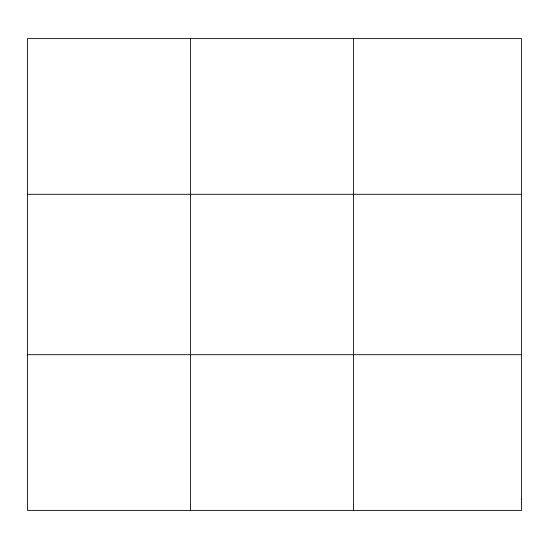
<?xml version="1.0" encoding="UTF-8"?>
<svg xmlns="http://www.w3.org/2000/svg" width="549" height="549" viewBox="0 0 549 549"><rect width="100%" height="100%" fill="white"/><g stroke="black" fill="none" stroke-linecap="round" stroke-linejoin="round"><path stroke-width="0.82" d="M190.503 38.615L190.503 510.385M353.556 38.615L353.556 510.385M27.45 194.298L521.55 194.298M27.45 354.702L521.55 354.702M521.55 499.261L521.55 510.385L27.45 510.385L27.45 38.615L521.55 38.615L521.55 499.261"/></g></svg>
